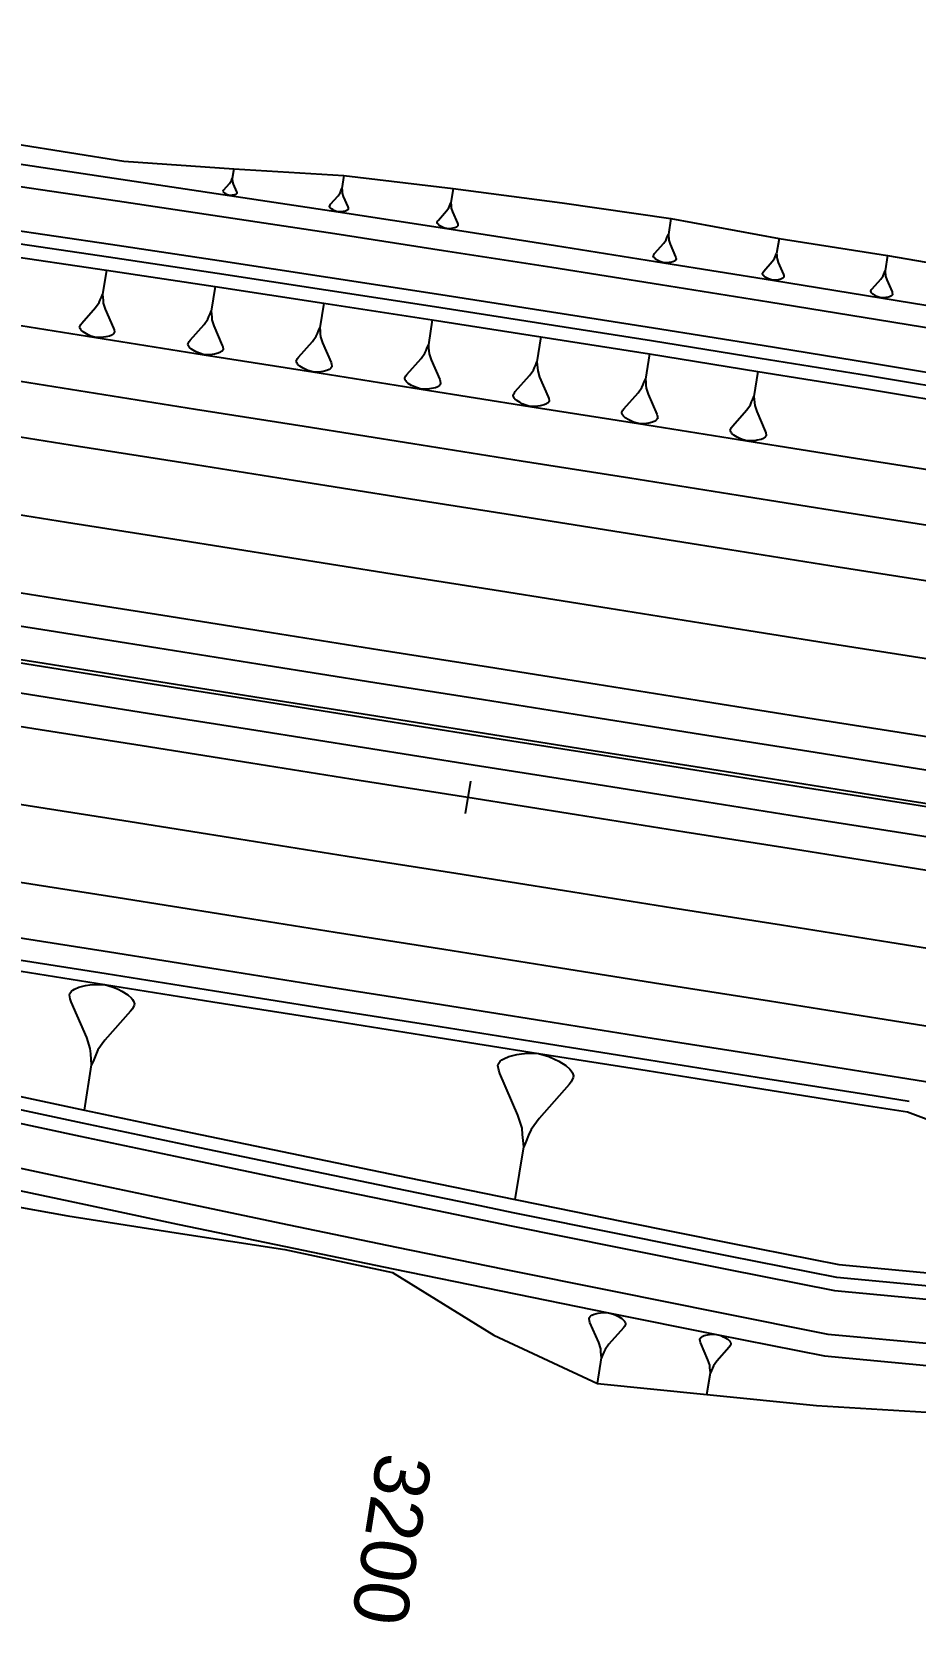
# Model space of a CAD drawing. Extents: x 384551 to 386632, y 802806 to 803252.
# Drawn here: x 384635.3 to 384675.5, y 802881 to 802953.3 of the extents above; entities that cross this region are included whole.
import ezdxf
from ezdxf.enums import TextEntityAlignment as Align

# ---------------------------------------------------------------- set-up
doc = ezdxf.new("R2010")
doc.units = 0
doc.layers.get('0').update_dxf_attribs({"linetype": 'CONTINUOUS'})
doc.styles.add('ARIAL', font='ARIAL.FON')

msp = doc.modelspace()

# ---------------------------------------------------------------- linework, layer by layer
at = {"color": 7}
for p, q in [((384644.5247, 802947.1078), (384644.4555, 802946.6716)), ((384644.0799, 802946.1563), (384644.3287, 802946.4362)), ((384644.3287, 802946.4362), (384644.3944, 802946.528)), ((384644.3944, 802946.528), (384644.4148, 802946.5759)), ((384644.4148, 802946.5759), (384644.4352, 802946.6237)), ((384644.4352, 802946.6237), (384644.4555, 802946.6716)), ((384644.4555, 802946.6716), (384644.4601, 802946.6198)), ((384644.4601, 802946.6198), (384644.4646, 802946.5679)), ((384644.4646, 802946.5679), (384644.4692, 802946.5161)), ((384644.4692, 802946.5161), (384644.5032, 802946.4085)), ((384644.5032, 802946.4085), (384644.6532, 802946.0653)), ((384649.5393, 802946.8051), (384649.4443, 802946.2069)), ((384644.0431, 802946.0854), (384644.0451, 802946.0979)), ((384644.0516, 802946.0585), (384644.0431, 802946.0854)), ((384644.0451, 802946.0979), (384644.0635, 802946.1333)), ((384644.0621, 802946.0441), (384644.0516, 802946.0585)), ((384644.0726, 802946.0297), (384644.0621, 802946.0441)), ((384644.0635, 802946.1333), (384644.0799, 802946.1563)), ((384644.106, 802945.9988), (384644.0726, 802946.0297)), ((384644.1644, 802945.964), (384644.106, 802945.9988)), ((384644.1998, 802945.9456), (384644.1644, 802945.964)), ((384644.2477, 802945.9252), (384644.1998, 802945.9456)), ((384644.3329, 802945.8989), (384644.2477, 802945.9252)), ((384644.4221, 802945.8975), (384644.3329, 802945.8989)), ((384644.474, 802945.9021), (384644.4221, 802945.8975)), ((384644.5133, 802945.9086), (384644.474, 802945.9021)), ((384644.5796, 802945.9237), (384644.5133, 802945.9086)), ((384644.6209, 802945.9426), (384644.5796, 802945.9237)), ((384644.6354, 802945.9531), (384644.6209, 802945.9426)), ((384644.6498, 802945.9636), (384644.6354, 802945.9531)), ((384644.6662, 802945.9866), (384644.6498, 802945.9636)), ((384644.6532, 802946.0653), (384644.6617, 802946.0384)), ((384644.6617, 802946.0384), (384644.6682, 802945.999)), ((384644.6682, 802945.999), (384644.6662, 802945.9866)), ((384648.9292, 802945.5001), (384649.2705, 802945.884)), ((384649.2705, 802945.884), (384649.3605, 802946.0099)), ((384649.3605, 802946.0099), (384649.3885, 802946.0756)), ((384649.3885, 802946.0756), (384649.4164, 802946.1412)), ((384649.4164, 802946.1412), (384649.4443, 802946.2069)), ((384649.4443, 802946.2069), (384649.4506, 802946.1358)), ((384649.4506, 802946.1358), (384649.4568, 802946.0647)), ((384649.4568, 802946.0647), (384649.4631, 802945.9936)), ((384649.4631, 802945.9936), (384649.5097, 802945.8461)), ((384649.5097, 802945.8461), (384649.7154, 802945.3754)), ((384654.5076, 802946.2114), (384654.4031, 802945.5527)), ((384648.8787, 802945.403), (384648.8815, 802945.4201)), ((384648.8904, 802945.3661), (384648.8787, 802945.403)), ((384648.8815, 802945.4201), (384648.9067, 802945.4687)), ((384648.9048, 802945.3463), (384648.8904, 802945.3661)), ((384648.9192, 802945.3265), (384648.9048, 802945.3463)), ((384648.9067, 802945.4687), (384648.9292, 802945.5001)), ((384648.965, 802945.2842), (384648.9192, 802945.3265)), ((384649.0451, 802945.2364), (384648.965, 802945.2842)), ((384649.0936, 802945.2112), (384649.0451, 802945.2364)), ((384649.1593, 802945.1833), (384649.0936, 802945.2112)), ((384649.2762, 802945.1472), (384649.1593, 802945.1833)), ((384649.3985, 802945.1453), (384649.2762, 802945.1472)), ((384649.4696, 802945.1516), (384649.3985, 802945.1453)), ((384649.5236, 802945.1605), (384649.4696, 802945.1516)), ((384649.6145, 802945.1811), (384649.5236, 802945.1605)), ((384649.6712, 802945.2072), (384649.6145, 802945.1811)), ((384649.691, 802945.2216), (384649.6712, 802945.2072)), ((384649.7108, 802945.2359), (384649.691, 802945.2216)), ((384649.7333, 802945.2674), (384649.7108, 802945.2359)), ((384649.7154, 802945.3754), (384649.7271, 802945.3385)), ((384649.7271, 802945.3385), (384649.736, 802945.2845)), ((384649.736, 802945.2845), (384649.7333, 802945.2674)), ((384653.8358, 802944.7745), (384654.2116, 802945.1972)), ((384654.2116, 802945.1972), (384654.3108, 802945.3358)), ((384654.3108, 802945.3358), (384654.3416, 802945.4081)), ((384654.3416, 802945.4081), (384654.3723, 802945.4804)), ((384654.3723, 802945.4804), (384654.4031, 802945.5527)), ((384654.4031, 802945.5527), (384654.41, 802945.4744)), ((384654.41, 802945.4744), (384654.4168, 802945.3961)), ((384654.4168, 802945.3961), (384654.4237, 802945.3179)), ((384654.4237, 802945.3179), (384654.4751, 802945.1554)), ((384654.4751, 802945.1554), (384654.7016, 802944.6371)), ((384664.4165, 802944.8486), (384664.3011, 802944.1217)), ((384653.7803, 802944.6675), (384653.7833, 802944.6863)), ((384653.7931, 802944.6269), (384653.7803, 802944.6675)), ((384653.7833, 802944.6863), (384653.811, 802944.7398)), ((384653.809, 802944.6051), (384653.7931, 802944.6269)), ((384653.8248, 802944.5833), (384653.809, 802944.6051)), ((384653.811, 802944.7398), (384653.8358, 802944.7745)), ((384653.8753, 802944.5367), (384653.8248, 802944.5833)), ((384653.9634, 802944.4841), (384653.8753, 802944.5367)), ((384654.0169, 802944.4563), (384653.9634, 802944.4841)), ((384654.0892, 802944.4255), (384654.0169, 802944.4563)), ((384654.2179, 802944.3858), (384654.0892, 802944.4255)), ((384654.3527, 802944.3837), (384654.2179, 802944.3858)), ((384654.4309, 802944.3906), (384654.3527, 802944.3837)), ((384654.4904, 802944.4005), (384654.4309, 802944.3906)), ((384654.5905, 802944.4232), (384654.4904, 802944.4005)), ((384654.6529, 802944.4519), (384654.5905, 802944.4232)), ((384654.6747, 802944.4677), (384654.6529, 802944.4519)), ((384654.6965, 802944.4835), (384654.6747, 802944.4677)), ((384654.7213, 802944.5182), (384654.6965, 802944.4835)), ((384654.7016, 802944.6371), (384654.7144, 802944.5965)), ((384654.7144, 802944.5965), (384654.7243, 802944.537)), ((384654.7243, 802944.537), (384654.7213, 802944.5182)), ((384664.2672, 802944.0419), (384664.3011, 802944.1217)), ((384664.3011, 802944.1217), (384664.3087, 802944.0353)), ((384663.6751, 802943.2629), (384664.0898, 802943.7294)), ((384664.0898, 802943.7294), (384664.1993, 802943.8823)), ((384664.1993, 802943.8823), (384664.2332, 802943.9621)), ((384664.2332, 802943.9621), (384664.2672, 802944.0419)), ((384664.3087, 802944.0353), (384664.3163, 802943.9489)), ((384664.3163, 802943.9489), (384664.3239, 802943.8625)), ((384664.3239, 802943.8625), (384664.3806, 802943.6832)), ((384664.3806, 802943.6832), (384664.6305, 802943.1113)), ((384669.3345, 802943.9376), (384669.226, 802943.2542)), ((384663.6138, 802943.1448), (384663.6171, 802943.1656)), ((384663.628, 802943.1), (384663.6138, 802943.1448)), ((384663.6171, 802943.1656), (384663.6478, 802943.2246)), ((384663.6455, 802943.0759), (384663.628, 802943.1)), ((384663.663, 802943.0519), (384663.6455, 802943.0759)), ((384663.6478, 802943.2246), (384663.6751, 802943.2629)), ((384663.7187, 802943.0005), (384663.663, 802943.0519)), ((384663.8159, 802942.9424), (384663.7187, 802943.0005)), ((384663.8749, 802942.9118), (384663.8159, 802942.9424)), ((384663.9547, 802942.8778), (384663.8749, 802942.9118)), ((384664.0968, 802942.834), (384663.9547, 802942.8778)), ((384664.2455, 802942.8317), (384664.0968, 802942.834)), ((384664.3319, 802942.8393), (384664.2455, 802942.8317)), ((384664.3975, 802942.8502), (384664.3319, 802942.8393)), ((384664.5079, 802942.8752), (384664.3975, 802942.8502)), ((384664.5768, 802942.9069), (384664.5079, 802942.8752)), ((384664.6009, 802942.9243), (384664.5768, 802942.9069)), ((384664.6249, 802942.9418), (384664.6009, 802942.9243)), ((384664.6523, 802942.9801), (384664.6249, 802942.9418)), ((384664.6305, 802943.1113), (384664.6447, 802943.0664)), ((384664.6447, 802943.0664), (384664.6556, 802943.0008)), ((384664.6556, 802943.0008), (384664.6523, 802942.9801)), ((384668.6375, 802942.4468), (384669.0274, 802942.8854)), ((384669.0274, 802942.8854), (384669.1303, 802943.0292)), ((384669.1303, 802943.0292), (384669.1622, 802943.1042)), ((384669.1622, 802943.1042), (384669.1941, 802943.1792)), ((384669.1941, 802943.1792), (384669.226, 802943.2542)), ((384669.226, 802943.2542), (384669.2332, 802943.173)), ((384669.2332, 802943.173), (384669.2403, 802943.0918)), ((384669.2403, 802943.0918), (384669.2474, 802943.0106)), ((384669.2474, 802943.0106), (384669.3008, 802942.842)), ((384669.3008, 802942.842), (384669.5357, 802942.3042)), ((384674.2736, 802943.1595), (384674.1639, 802942.4681)), ((384638.7299, 802942.4928), (384638.5549, 802941.3899)), ((384668.5799, 802942.3358), (384668.583, 802942.3553)), ((384668.5932, 802942.2937), (384668.5799, 802942.3358)), ((384668.583, 802942.3553), (384668.6118, 802942.4108)), ((384668.6096, 802942.271), (384668.5932, 802942.2937)), ((384668.626, 802942.2484), (384668.6096, 802942.271)), ((384668.6118, 802942.4108), (384668.6375, 802942.4468)), ((384668.6784, 802942.2001), (384668.626, 802942.2484)), ((384668.7699, 802942.1455), (384668.6784, 802942.2001)), ((384668.8253, 802942.1167), (384668.7699, 802942.1455)), ((384668.9004, 802942.0848), (384668.8253, 802942.1167)), ((384669.0339, 802942.0436), (384668.9004, 802942.0848)), ((384669.1737, 802942.0414), (384669.0339, 802942.0436)), ((384669.2549, 802942.0485), (384669.1737, 802942.0414)), ((384669.3166, 802942.0588), (384669.2549, 802942.0485)), ((384669.4204, 802942.0823), (384669.3166, 802942.0588)), ((384669.4852, 802942.1121), (384669.4204, 802942.0823)), ((384669.5078, 802942.1285), (384669.4852, 802942.1121)), ((384669.5305, 802942.1449), (384669.5078, 802942.1285)), ((384669.5562, 802942.1809), (384669.5305, 802942.1449)), ((384669.5357, 802942.3042), (384669.549, 802942.2621)), ((384669.549, 802942.2621), (384669.5593, 802942.2004)), ((384669.5593, 802942.2004), (384669.5562, 802942.1809)), ((384673.5685, 802941.6513), (384673.9629, 802942.095)), ((384673.9629, 802942.095), (384674.067, 802942.2405)), ((384674.067, 802942.2405), (384674.0993, 802942.3164)), ((384674.0993, 802942.3164), (384674.1316, 802942.3922)), ((384674.1316, 802942.3922), (384674.1639, 802942.4681)), ((384674.1639, 802942.4681), (384674.1711, 802942.386)), ((384674.1711, 802942.386), (384674.1783, 802942.3038)), ((384674.1783, 802942.3038), (384674.1855, 802942.2217)), ((384674.1855, 802942.2217), (384674.2394, 802942.0511)), ((384674.2394, 802942.0511), (384674.4771, 802941.5072)), ((384638.4519, 802941.1478), (384638.5034, 802941.2688)), ((384638.5034, 802941.2688), (384638.5549, 802941.3899)), ((384638.5549, 802941.3899), (384638.5664, 802941.2588)), ((384638.5664, 802941.2588), (384638.5779, 802941.1278)), ((384643.6747, 802941.7508), (384643.4973, 802940.6329)), ((384673.5102, 802941.5391), (384673.5133, 802941.5588)), ((384673.5237, 802941.4964), (384673.5102, 802941.5391)), ((384673.5133, 802941.5588), (384673.5425, 802941.615)), ((384673.5403, 802941.4736), (384673.5237, 802941.4964)), ((384673.5569, 802941.4507), (384673.5403, 802941.4736)), ((384673.5425, 802941.615), (384673.5685, 802941.6513)), ((384673.6099, 802941.4018), (384673.5569, 802941.4507)), ((384673.7024, 802941.3466), (384673.6099, 802941.4018)), ((384673.7585, 802941.3174), (384673.7024, 802941.3466)), ((384673.8344, 802941.2851), (384673.7585, 802941.3174)), ((384673.9695, 802941.2434), (384673.8344, 802941.2851)), ((384674.1109, 802941.2413), (384673.9695, 802941.2434)), ((384674.1931, 802941.2485), (384674.1109, 802941.2413)), ((384674.2555, 802941.2588), (384674.1931, 802941.2485)), ((384674.3605, 802941.2827), (384674.2555, 802941.2588)), ((384674.426, 802941.3128), (384674.3605, 802941.2827)), ((384674.4489, 802941.3294), (384674.426, 802941.3128)), ((384674.4718, 802941.346), (384674.4489, 802941.3294)), ((384674.4978, 802941.3824), (384674.4718, 802941.346)), ((384674.4771, 802941.5072), (384674.4906, 802941.4645)), ((384674.4906, 802941.4645), (384674.501, 802941.4021)), ((384674.501, 802941.4021), (384674.4978, 802941.3824)), ((384637.6051, 802940.0868), (384638.2343, 802940.7946)), ((384638.2343, 802940.7946), (384638.4003, 802941.0267)), ((384638.4003, 802941.0267), (384638.4519, 802941.1478)), ((384638.5779, 802941.1278), (384638.5894, 802940.9967)), ((384638.5894, 802940.9967), (384638.6755, 802940.7246)), ((384638.6755, 802940.7246), (384639.0547, 802939.8568)), ((384643.3929, 802940.3875), (384643.4451, 802940.5102)), ((384643.4451, 802940.5102), (384643.4973, 802940.6329)), ((384643.4973, 802940.6329), (384643.509, 802940.5)), ((384648.618, 802940.9991), (384648.4388, 802939.8697)), ((384637.5121, 802939.9078), (384637.5171, 802939.9393)), ((384637.5336, 802939.8397), (384637.5121, 802939.9078)), ((384637.5171, 802939.9393), (384637.5636, 802940.0288)), ((384637.5601, 802939.8032), (384637.5336, 802939.8397)), ((384637.5866, 802939.7667), (384637.5601, 802939.8032)), ((384637.5636, 802940.0288), (384637.6051, 802940.0868)), ((384639.0547, 802939.8568), (384639.0762, 802939.7888)), ((384639.0762, 802939.7888), (384639.0927, 802939.6893)), ((384642.5346, 802939.3121), (384643.1724, 802940.0295)), ((384643.1724, 802940.0295), (384643.3407, 802940.2648)), ((384643.3407, 802940.2648), (384643.3929, 802940.3875)), ((384643.509, 802940.5), (384643.5207, 802940.3672)), ((384643.5207, 802940.3672), (384643.5323, 802940.2344)), ((384643.5323, 802940.2344), (384643.6195, 802939.9586)), ((384643.6195, 802939.9586), (384644.0039, 802939.079)), ((384648.386, 802939.7457), (384648.4388, 802939.8697)), ((384648.4388, 802939.8697), (384648.4506, 802939.7355)), ((384653.5597, 802940.2377), (384653.3792, 802939.1003)), ((384637.6711, 802939.6887), (384637.5866, 802939.7667)), ((384637.8187, 802939.6007), (384637.6711, 802939.6887)), ((384637.9082, 802939.5541), (384637.8187, 802939.6007)), ((384638.0293, 802939.5026), (384637.9082, 802939.5541)), ((384638.2449, 802939.4361), (384638.0293, 802939.5026)), ((384638.4705, 802939.4326), (384638.2449, 802939.4361)), ((384638.6015, 802939.4441), (384638.4705, 802939.4326)), ((384638.701, 802939.4606), (384638.6015, 802939.4441)), ((384638.8686, 802939.4987), (384638.701, 802939.4606)), ((384638.9731, 802939.5467), (384638.8686, 802939.4987)), ((384639.0097, 802939.5732), (384638.9731, 802939.5467)), ((384639.0462, 802939.5997), (384639.0097, 802939.5732)), ((384639.0877, 802939.6577), (384639.0462, 802939.5997)), ((384639.0927, 802939.6893), (384639.0877, 802939.6577)), ((384642.4403, 802939.1306), (384642.4454, 802939.1625)), ((384642.4621, 802939.0616), (384642.4403, 802939.1306)), ((384642.4454, 802939.1625), (384642.4925, 802939.2533)), ((384642.489, 802939.0246), (384642.4621, 802939.0616)), ((384642.4925, 802939.2533), (384642.5346, 802939.3121)), ((384644.0039, 802939.079), (384644.0257, 802939.01)), ((384647.4662, 802938.5353), (384648.1105, 802939.2601)), ((384648.1105, 802939.2601), (384648.2805, 802939.4978)), ((384648.2805, 802939.4978), (384648.3333, 802939.6218)), ((384648.3333, 802939.6218), (384648.386, 802939.7457)), ((384648.4506, 802939.7355), (384648.4623, 802939.6013)), ((384648.4623, 802939.6013), (384648.4741, 802939.4671)), ((384648.4741, 802939.4671), (384648.5623, 802939.1884)), ((384648.5623, 802939.1884), (384648.9506, 802938.2998)), ((384653.3261, 802938.9754), (384653.3792, 802939.1003)), ((384653.3792, 802939.1003), (384653.3911, 802938.9651)), ((384658.4999, 802939.4666), (384658.3187, 802938.3247)), ((384642.5159, 802938.9876), (384642.489, 802939.0246)), ((384642.6015, 802938.9085), (384642.5159, 802938.9876)), ((384642.7511, 802938.8193), (384642.6015, 802938.9085)), ((384642.8419, 802938.7722), (384642.7511, 802938.8193)), ((384642.9646, 802938.72), (384642.8419, 802938.7722)), ((384643.1831, 802938.6525), (384642.9646, 802938.72)), ((384643.4117, 802938.649), (384643.1831, 802938.6525)), ((384643.5446, 802938.6607), (384643.4117, 802938.649)), ((384643.6455, 802938.6774), (384643.5446, 802938.6607)), ((384643.8153, 802938.7159), (384643.6455, 802938.6774)), ((384643.9213, 802938.7646), (384643.8153, 802938.7159)), ((384643.9583, 802938.7915), (384643.9213, 802938.7646)), ((384643.9953, 802938.8184), (384643.9583, 802938.7915)), ((384644.0374, 802938.8772), (384643.9953, 802938.8184)), ((384644.0257, 802939.01), (384644.0424, 802938.9091)), ((384644.0424, 802938.9091), (384644.0374, 802938.8772)), ((384647.3709, 802938.3519), (384647.376, 802938.3842)), ((384647.3929, 802938.2823), (384647.3709, 802938.3519)), ((384647.376, 802938.3842), (384647.4236, 802938.4759)), ((384647.4236, 802938.4759), (384647.4662, 802938.5353)), ((384652.3997, 802937.7564), (384653.0486, 802938.4864)), ((384653.0486, 802938.4864), (384653.2199, 802938.7258)), ((384653.2199, 802938.7258), (384653.273, 802938.8506)), ((384653.273, 802938.8506), (384653.3261, 802938.9754)), ((384653.3911, 802938.9651), (384653.403, 802938.83)), ((384653.403, 802938.83), (384653.4149, 802938.6948)), ((384653.4149, 802938.6948), (384653.5036, 802938.4142)), ((384653.5036, 802938.4142), (384653.8947, 802937.5192)), ((384663.4386, 802938.6859), (384663.2572, 802937.5429)), ((384647.4201, 802938.2449), (384647.3929, 802938.2823)), ((384647.4472, 802938.2075), (384647.4201, 802938.2449)), ((384647.5338, 802938.1276), (384647.4472, 802938.2075)), ((384647.6849, 802938.0374), (384647.5338, 802938.1276)), ((384647.7766, 802937.9898), (384647.6849, 802938.0374)), ((384647.9005, 802937.9371), (384647.7766, 802937.9898)), ((384648.1213, 802937.869), (384647.9005, 802937.9371)), ((384648.3523, 802937.8654), (384648.1213, 802937.869)), ((384648.4865, 802937.8772), (384648.3523, 802937.8654)), ((384648.5884, 802937.8941), (384648.4865, 802937.8772)), ((384648.76, 802937.933), (384648.5884, 802937.8941)), ((384648.8671, 802937.9822), (384648.76, 802937.933)), ((384648.9045, 802938.0093), (384648.8671, 802937.9822)), ((384648.9419, 802938.0365), (384648.9045, 802938.0093)), ((384648.9844, 802938.0959), (384648.9419, 802938.0365)), ((384648.9506, 802938.2998), (384648.9726, 802938.2301)), ((384648.9726, 802938.2301), (384648.9895, 802938.1282)), ((384648.9895, 802938.1282), (384648.9844, 802938.0959)), ((384652.3089, 802937.6043), (384652.3569, 802937.6966)), ((384652.3569, 802937.6966), (384652.3997, 802937.7564)), ((384657.3353, 802936.9755), (384657.9868, 802937.7084)), ((384657.9868, 802937.7084), (384658.1587, 802937.9487)), ((384658.1587, 802937.9487), (384658.2121, 802938.074)), ((384658.2121, 802938.074), (384658.2654, 802938.1994)), ((384658.2654, 802938.1994), (384658.3187, 802938.3247)), ((384658.3187, 802938.3247), (384658.3306, 802938.189)), ((384658.3306, 802938.189), (384658.3426, 802938.0533)), ((384658.3426, 802938.0533), (384658.3545, 802937.9176)), ((384658.3545, 802937.9176), (384658.4436, 802937.6359)), ((384658.4436, 802937.6359), (384658.8362, 802936.7374)), ((384668.3757, 802937.8955), (384668.1948, 802936.755)), ((384652.3038, 802937.5718), (384652.3089, 802937.6043)), ((384652.326, 802937.5016), (384652.3038, 802937.5718)), ((384652.3533, 802937.464), (384652.326, 802937.5016)), ((384652.3807, 802937.4263), (384652.3533, 802937.464)), ((384652.4678, 802937.3458), (384652.3807, 802937.4263)), ((384652.62, 802937.2551), (384652.4678, 802937.3458)), ((384652.7124, 802937.2071), (384652.62, 802937.2551)), ((384652.8372, 802937.154), (384652.7124, 802937.2071)), ((384653.0595, 802937.0854), (384652.8372, 802937.154)), ((384653.2922, 802937.0818), (384653.0595, 802937.0854)), ((384653.4273, 802937.0936), (384653.2922, 802937.0818)), ((384653.53, 802937.1107), (384653.4273, 802937.0936)), ((384653.7028, 802937.1499), (384653.53, 802937.1107)), ((384653.8106, 802937.1994), (384653.7028, 802937.1499)), ((384653.8482, 802937.2268), (384653.8106, 802937.1994)), ((384653.8859, 802937.2541), (384653.8482, 802937.2268)), ((384653.9287, 802937.3139), (384653.8859, 802937.2541)), ((384653.8947, 802937.5192), (384653.9168, 802937.4491)), ((384653.9168, 802937.4491), (384653.9339, 802937.3464)), ((384653.9339, 802937.3464), (384653.9287, 802937.3139)), ((384657.2442, 802936.8227), (384657.2923, 802936.9155)), ((384657.2923, 802936.9155), (384657.3353, 802936.9755)), ((384662.2729, 802936.1925), (384662.925, 802936.9261)), ((384662.925, 802936.9261), (384663.0971, 802937.1666)), ((384663.0971, 802937.1666), (384663.1505, 802937.292)), ((384663.1505, 802937.292), (384663.2038, 802937.4175)), ((384663.2038, 802937.4175), (384663.2572, 802937.5429)), ((384663.2572, 802937.5429), (384663.2692, 802937.4071)), ((384663.2692, 802937.4071), (384663.2811, 802937.2713)), ((384663.2811, 802937.2713), (384663.293, 802937.1355)), ((384663.293, 802937.1355), (384663.3822, 802936.8535)), ((384657.239, 802936.7901), (384657.2442, 802936.8227)), ((384657.2613, 802936.7197), (384657.239, 802936.7901)), ((384657.2887, 802936.6819), (384657.2613, 802936.7197)), ((384657.3162, 802936.6441), (384657.2887, 802936.6819)), ((384657.4037, 802936.5633), (384657.3162, 802936.6441)), ((384657.5565, 802936.4722), (384657.4037, 802936.5633)), ((384657.6492, 802936.424), (384657.5565, 802936.4722)), ((384657.7745, 802936.3707), (384657.6492, 802936.424)), ((384657.9977, 802936.3018), (384657.7745, 802936.3707)), ((384658.2313, 802936.2982), (384657.9977, 802936.3018)), ((384658.367, 802936.3101), (384658.2313, 802936.2982)), ((384658.4701, 802936.3272), (384658.367, 802936.3101)), ((384658.6435, 802936.3666), (384658.4701, 802936.3272)), ((384658.7518, 802936.4163), (384658.6435, 802936.3666)), ((384658.7896, 802936.4437), (384658.7518, 802936.4163)), ((384658.8274, 802936.4712), (384658.7896, 802936.4437)), ((384658.8704, 802936.5313), (384658.8274, 802936.4712)), ((384658.8362, 802936.7374), (384658.8585, 802936.6669)), ((384658.8585, 802936.6669), (384658.8756, 802936.5639)), ((384658.8756, 802936.5639), (384658.8704, 802936.5313)), ((384662.2299, 802936.1324), (384662.2729, 802936.1925)), ((384663.3822, 802936.8535), (384663.7752, 802935.9542)), ((384667.8632, 802936.1394), (384668.035, 802936.3794)), ((384668.035, 802936.3794), (384668.0882, 802936.5046)), ((384668.0882, 802936.5046), (384668.1415, 802936.6298)), ((384668.1415, 802936.6298), (384668.1948, 802936.755)), ((384668.1948, 802936.755), (384668.2067, 802936.6194)), ((384668.2067, 802936.6194), (384668.2186, 802936.4839)), ((384668.2186, 802936.4839), (384668.2305, 802936.3484)), ((384668.2305, 802936.3484), (384668.3194, 802936.067)), ((384662.1765, 802936.007), (384662.1817, 802936.0396)), ((384662.1988, 802935.9365), (384662.1765, 802936.007)), ((384662.1817, 802936.0396), (384662.2299, 802936.1324)), ((384662.2263, 802935.8986), (384662.1988, 802935.9365)), ((384662.2538, 802935.8608), (384662.2263, 802935.8986)), ((384662.3414, 802935.7799), (384662.2538, 802935.8608)), ((384662.4943, 802935.6887), (384662.3414, 802935.7799)), ((384662.5871, 802935.6405), (384662.4943, 802935.6887)), ((384662.7125, 802935.5871), (384662.5871, 802935.6405)), ((384662.936, 802935.5182), (384662.7125, 802935.5871)), ((384663.1697, 802935.5146), (384662.936, 802935.5182)), ((384663.3055, 802935.5265), (384663.1697, 802935.5146)), ((384663.4087, 802935.5436), (384663.3055, 802935.5265)), ((384663.5823, 802935.583), (384663.4087, 802935.5436)), ((384663.6907, 802935.6328), (384663.5823, 802935.583)), ((384663.7285, 802935.6603), (384663.6907, 802935.6328)), ((384663.7664, 802935.6878), (384663.7285, 802935.6603)), ((384663.8094, 802935.7479), (384663.7664, 802935.6878)), ((384663.7752, 802935.9542), (384663.7974, 802935.8837)), ((384663.7974, 802935.8837), (384663.8146, 802935.7805)), ((384663.8146, 802935.7805), (384663.8094, 802935.7479)), ((384667.2126, 802935.4075), (384667.8632, 802936.1394)), ((384668.3194, 802936.067), (384668.7116, 802935.1697)), ((384667.1164, 802935.2223), (384667.1216, 802935.2549)), ((384667.1387, 802935.152), (384667.1164, 802935.2223)), ((384667.1216, 802935.2549), (384667.1697, 802935.3475)), ((384667.1661, 802935.1142), (384667.1387, 802935.152)), ((384667.1935, 802935.0765), (384667.1661, 802935.1142)), ((384667.1697, 802935.3475), (384667.2126, 802935.4075)), ((384667.2809, 802934.9958), (384667.1935, 802935.0765)), ((384667.4335, 802934.9048), (384667.2809, 802934.9958)), ((384667.5261, 802934.8567), (384667.4335, 802934.9048)), ((384667.6512, 802934.8034), (384667.5261, 802934.8567)), ((384667.8742, 802934.7346), (384667.6512, 802934.8034)), ((384668.1074, 802934.731), (384667.8742, 802934.7346)), ((384668.243, 802934.7429), (384668.1074, 802934.731)), ((384668.3459, 802934.76), (384668.243, 802934.7429)), ((384668.5192, 802934.7993), (384668.3459, 802934.76)), ((384668.6273, 802934.849), (384668.5192, 802934.7993)), ((384668.665, 802934.8764), (384668.6273, 802934.849)), ((384668.7028, 802934.9038), (384668.665, 802934.8764)), ((384668.7457, 802934.9638), (384668.7028, 802934.9038)), ((384668.7116, 802935.1697), (384668.7338, 802935.0993)), ((384668.7338, 802935.0993), (384668.7509, 802934.9964)), ((384668.7509, 802934.9964), (384668.7457, 802934.9638)), ((384637.0539, 802909.5378), (384637.0632, 802909.5967)), ((384637.0847, 802909.3518), (384637.0539, 802909.5378)), ((384637.0632, 802909.5967), (384637.1408, 802909.7051)), ((384637.1408, 802909.7051), (384637.209, 802909.7547)), ((384637.209, 802909.7547), (384637.2773, 802909.8042)), ((384637.2773, 802909.8042), (384637.4726, 802909.894)), ((384637.4726, 802909.894), (384637.7858, 802909.965)), ((384637.7858, 802909.965), (384637.9718, 802909.9959)), ((384637.9718, 802909.9959), (384638.2167, 802910.0174)), ((384638.2167, 802910.0174), (384638.6383, 802910.0109)), ((384638.6383, 802910.0109), (384639.0412, 802909.8866)), ((384639.0412, 802909.8866), (384639.2674, 802909.7903)), ((384639.2674, 802909.7903), (384639.4348, 802909.7034)), ((384639.4348, 802909.7034), (384639.7105, 802909.5389)), ((384639.7105, 802909.5389), (384639.8685, 802909.393)), ((384639.8685, 802909.393), (384639.9181, 802909.3248)), ((384637.1249, 802909.2246), (384637.0847, 802909.3518)), ((384637.8336, 802907.6028), (384637.1249, 802909.2246)), ((384639.834, 802908.7948), (384638.6581, 802907.472)), ((384639.9116, 802908.9032), (384639.834, 802908.7948)), ((384639.9985, 802909.0705), (384639.9116, 802908.9032)), ((384639.9181, 802909.3248), (384639.9676, 802909.2566)), ((384639.9676, 802909.2566), (384640.0078, 802909.1294)), ((384640.0078, 802909.1294), (384639.9985, 802909.0705)), ((384637.9944, 802907.0943), (384637.8336, 802907.6028)), ((384638.6581, 802907.472), (384638.3477, 802907.0382)), ((384638.0159, 802906.8494), (384637.9944, 802907.0943)), ((384638.0374, 802906.6044), (384638.0159, 802906.8494)), ((384638.0589, 802906.3595), (384638.0374, 802906.6044)), ((384638.1552, 802906.5858), (384638.0589, 802906.3595)), ((384638.2515, 802906.812), (384638.1552, 802906.5858)), ((384638.3477, 802907.0382), (384638.2515, 802906.812)), ((384656.5573, 802906.3943), (384656.6476, 802906.5206)), ((384656.6476, 802906.5206), (384656.7271, 802906.5782)), ((384656.7271, 802906.5782), (384656.8065, 802906.6359)), ((384656.8065, 802906.6359), (384657.034, 802906.7404)), ((384657.034, 802906.7404), (384657.3986, 802906.8232)), ((384657.3986, 802906.8232), (384657.6152, 802906.8591)), ((384657.6152, 802906.8591), (384657.9003, 802906.8841)), ((384657.9003, 802906.8841), (384658.3912, 802906.8765)), ((384658.3912, 802906.8765), (384658.8603, 802906.7318)), ((384658.8603, 802906.7318), (384659.1237, 802906.6197)), ((384659.1237, 802906.6197), (384659.3185, 802906.5185)), ((384659.3185, 802906.5185), (384659.6396, 802906.327)), ((384637.7319, 802904.2983), (384638.0589, 802906.3595)), ((384656.5464, 802906.3257), (384656.5573, 802906.3943)), ((384656.5823, 802906.1091), (384656.5464, 802906.3257)), ((384656.6292, 802905.9611), (384656.5823, 802906.1091)), ((384657.4542, 802904.0728), (384656.6292, 802905.9611)), ((384659.6396, 802906.327), (384659.8235, 802906.1572)), ((384659.8235, 802906.1572), (384659.8812, 802906.0778)), ((384659.9748, 802905.7817), (384659.8736, 802905.5869)), ((384659.8812, 802906.0778), (384659.9389, 802905.9983)), ((384659.9389, 802905.9983), (384659.9857, 802905.8503)), ((384659.9857, 802905.8503), (384659.9748, 802905.7817)), ((384659.7833, 802905.4606), (384658.4142, 802903.9205)), ((384659.8736, 802905.5869), (384659.7833, 802905.4606)), ((384657.6415, 802903.4808), (384657.4542, 802904.0728)), ((384658.4142, 802903.9205), (384658.0529, 802903.4155)), ((384657.6665, 802903.1956), (384657.6415, 802903.4808)), ((384657.6916, 802902.9105), (384657.6665, 802903.1956)), ((384657.7166, 802902.6253), (384657.6916, 802902.9105)), ((384657.8287, 802902.8887), (384657.7166, 802902.6253)), ((384657.9408, 802903.1521), (384657.8287, 802902.8887)), ((384658.0529, 802903.4155), (384657.9408, 802903.1521)), ((384657.3358, 802900.2254), (384657.7166, 802902.6253)), ((384660.6952, 802894.85), (384660.7389, 802894.9111)), ((384660.7389, 802894.9111), (384660.7774, 802894.939)), ((384660.7774, 802894.939), (384660.8158, 802894.9669)), ((384660.8158, 802894.9669), (384660.9258, 802895.0175)), ((384660.9258, 802895.0175), (384661.1022, 802895.0575)), ((384661.1022, 802895.0575), (384661.207, 802895.0749)), ((384661.207, 802895.0749), (384661.345, 802895.087)), ((384661.345, 802895.087), (384661.5824, 802895.0833)), ((384661.5824, 802895.0833), (384661.8094, 802895.0133)), ((384661.8094, 802895.0133), (384661.9368, 802894.9591)), ((384661.9368, 802894.9591), (384662.031, 802894.9101)), ((384662.031, 802894.9101), (384662.1864, 802894.8175)), ((384660.69, 802894.8168), (384660.6952, 802894.85)), ((384660.7073, 802894.7121), (384660.69, 802894.8168)), ((384660.73, 802894.6405), (384660.7073, 802894.7121)), ((384661.1292, 802893.7269), (384660.73, 802894.6405)), ((384662.2559, 802894.3983), (384661.5936, 802893.6533)), ((384662.1864, 802894.8175), (384662.2754, 802894.7353)), ((384662.2996, 802894.4594), (384662.2559, 802894.3983)), ((384662.2754, 802894.7353), (384662.3033, 802894.6969)), ((384662.3486, 802894.5537), (384662.2996, 802894.4594)), ((384662.3033, 802894.6969), (384662.3312, 802894.6584)), ((384662.3312, 802894.6584), (384662.3538, 802894.5868)), ((384662.3538, 802894.5868), (384662.3486, 802894.5537)), ((384661.2197, 802893.4405), (384661.1292, 802893.7269)), ((384661.5936, 802893.6533), (384661.4188, 802893.4089)), ((384665.7293, 802893.8722), (384665.7338, 802893.9005)), ((384665.7441, 802893.7831), (384665.7293, 802893.8722)), ((384665.7338, 802893.9005), (384665.771, 802893.9524)), ((384665.7634, 802893.7221), (384665.7441, 802893.7831)), ((384666.1031, 802892.9448), (384665.7634, 802893.7221)), ((384665.771, 802893.9524), (384665.8037, 802893.9762)), ((384665.8037, 802893.9762), (384665.8364, 802893.9999)), ((384665.8364, 802893.9999), (384665.9301, 802894.043)), ((384665.9301, 802894.043), (384666.0802, 802894.077)), ((384666.0802, 802894.077), (384666.1693, 802894.0918)), ((384666.1693, 802894.0918), (384666.2867, 802894.1021)), ((384666.2867, 802894.1021), (384666.4888, 802894.099)), ((384666.4888, 802894.099), (384666.6819, 802894.0394)), ((384667.0619, 802893.5161), (384666.4983, 802892.8821)), ((384666.6819, 802894.0394), (384666.7903, 802893.9933)), ((384666.7903, 802893.9933), (384666.8705, 802893.9516)), ((384666.8705, 802893.9516), (384667.0027, 802893.8727)), ((384667.0027, 802893.8727), (384667.0785, 802893.8029)), ((384667.0991, 802893.5681), (384667.0619, 802893.5161)), ((384667.0785, 802893.8029), (384667.1022, 802893.7701)), ((384667.1407, 802893.6483), (384667.0991, 802893.5681)), ((384667.1022, 802893.7701), (384667.126, 802893.7374)), ((384667.126, 802893.7374), (384667.1452, 802893.6765)), ((384667.1452, 802893.6765), (384667.1407, 802893.6483)), ((384661.0719, 802891.8656), (384661.2561, 802893.0267)), ((384661.2318, 802893.3026), (384661.2197, 802893.4405)), ((384661.244, 802893.1646), (384661.2318, 802893.3026)), ((384661.2561, 802893.0267), (384661.244, 802893.1646)), ((384661.3103, 802893.1541), (384661.2561, 802893.0267)), ((384661.3645, 802893.2815), (384661.3103, 802893.1541)), ((384661.4188, 802893.4089), (384661.3645, 802893.2815)), ((384666.1801, 802892.701), (384666.1031, 802892.9448)), ((384666.4983, 802892.8821), (384666.3495, 802892.6741)), ((384666.0543, 802891.3609), (384666.2111, 802892.3488)), ((384666.1905, 802892.5836), (384666.1801, 802892.701)), ((384666.2008, 802892.4662), (384666.1905, 802892.5836)), ((384666.2111, 802892.3488), (384666.2008, 802892.4662)), ((384666.2572, 802892.4573), (384666.2111, 802892.3488)), ((384666.3034, 802892.5657), (384666.2572, 802892.4573)), ((384666.3495, 802892.6741), (384666.3034, 802892.5657))]:
    msp.add_line(p, q, dxfattribs=at)
at = {"color": 3}
msp.add_line((384655.2944, 802919.2649), (384655.0593, 802917.7835), dxfattribs=at)
at = {"color": 7, "linetype": 'CONTINUOUS'}
for points in [[(384600, 802953.3375), (384604.8406, 802952.2524), (384609.8465, 802951.8952), (384611.5338, 802950.6348), (384614.9094, 802951.8974), (384619.7827, 802950.7048), (384622.4369, 802949.1083), (384624.6847, 802949.6929), (384629.634, 802948.9792), (384634.5805, 802948.2475), (384639.5161, 802947.4476), (384644.5247, 802947.1078), (384649.5393, 802946.8051), (384654.5076, 802946.2114), (384659.4658, 802945.5535), (384664.4165, 802944.8486), (384669.3345, 802943.9376), (384674.2736, 802943.1595), (384679.2015, 802942.3113), (384683.9426, 802940.2852), (384689.5011, 802943.411), (384694.7751, 802944.743), (384699.8988, 802945.1288), (384700, 802945.159)], [(384600, 802952.1983), (384604.7314, 802951.564), (384609.687, 802950.8897), (384614.641, 802950.2058), (384619.5935, 802949.5122), (384624.5444, 802948.8089), (384629.4939, 802948.0959), (384634.4418, 802947.3733), (384639.3881, 802946.6409), (384644.3329, 802945.8989), (384649.2762, 802945.1472), (384654.2179, 802944.3858), (384659.1581, 802943.6147), (384664.0968, 802942.834), (384669.0339, 802942.0436), (384673.9695, 802941.2434), (384678.9036, 802940.4336), (384683.8361, 802939.6142), (384689.1589, 802941.2541), (384694.0883, 802940.4152), (384699.0162, 802939.5667), (384700, 802939.3953)], [(384700, 802933.2042), (384698.0603, 802933.5421), (384693.1324, 802934.3906), (384688.2029, 802935.2295), (384683.2719, 802936.0586), (384678.3394, 802936.8781), (384673.4054, 802937.6879), (384668.4698, 802938.488), (384663.5326, 802939.2785), (384658.594, 802940.0592), (384653.6538, 802940.8303), (384648.712, 802941.5917), (384643.7687, 802942.3434), (384638.8239, 802943.0854), (384633.8776, 802943.8178), (384628.9297, 802944.5404), (384623.9803, 802945.2534), (384619.0293, 802945.9567), (384614.0768, 802946.6503), (384609.1228, 802947.3342), (384604.1672, 802948.0084), (384600, 802948.5671)], [(384600, 802947.9619), (384604.0732, 802947.4159), (384609.0288, 802946.7416), (384613.9828, 802946.0577), (384618.9353, 802945.3641), (384623.8862, 802944.6608), (384628.8357, 802943.9478), (384633.7835, 802943.2252), (384638.7299, 802942.4928), (384643.6747, 802941.7508), (384648.618, 802940.9991), (384653.5597, 802940.2377), (384658.4999, 802939.4666), (384663.4386, 802938.6859), (384668.3757, 802937.8955), (384673.3113, 802937.0953), (384678.2454, 802936.2855), (384683.1779, 802935.4661), (384688.1089, 802934.6369), (384693.0383, 802933.798), (384697.9662, 802932.9495), (384700, 802932.5952)], [(384600, 802940.4421), (384602.8938, 802939.983), (384607.832, 802939.1994), (384612.7702, 802938.4158), (384617.7084, 802937.6322), (384622.6466, 802936.8486), (384627.5848, 802936.0651), (384632.5231, 802935.2815), (384637.4613, 802934.4979), (384642.3995, 802933.7143), (384647.3377, 802932.9307), (384652.2759, 802932.1472), (384657.2142, 802931.3636), (384662.1524, 802930.58), (384667.0906, 802929.7964), (384672.0288, 802929.0128), (384676.967, 802928.2292), (384681.9053, 802927.4457), (384686.8435, 802926.6621), (384691.7817, 802925.8785), (384696.7199, 802925.0949), (384700, 802924.5744)], [(384600, 802936.8984), (384602.3453, 802936.5262), (384607.2835, 802935.7426), (384612.2217, 802934.9591), (384617.1599, 802934.1755), (384622.0981, 802933.3919), (384627.0363, 802932.6083), (384631.9746, 802931.8247), (384636.9128, 802931.0411), (384641.851, 802930.2576), (384646.7892, 802929.474), (384651.7274, 802928.6904), (384656.6657, 802927.9068), (384661.6039, 802927.1232), (384666.5421, 802926.3397), (384671.4803, 802925.5561), (384676.4185, 802924.7725), (384681.3567, 802923.9889), (384686.295, 802923.2053), (384691.2332, 802922.4217), (384696.1714, 802921.6382), (384700, 802921.0307)], [(384600, 802933.3546), (384601.7967, 802933.0695), (384606.735, 802932.2859), (384611.6732, 802931.5023), (384616.6114, 802930.7187), (384621.5496, 802929.9351), (384626.4878, 802929.1516), (384631.4261, 802928.368), (384636.3643, 802927.5844), (384641.3025, 802926.8008), (384646.2407, 802926.0172), (384651.1789, 802925.2336), (384656.1171, 802924.4501), (384661.0554, 802923.6665), (384665.9936, 802922.8829), (384670.9318, 802922.0993), (384675.87, 802921.3157), (384680.8082, 802920.5322), (384685.7465, 802919.7486), (384690.6847, 802918.965), (384695.6229, 802918.1814), (384700, 802917.4869)], [(384600, 802927.2795), (384600.8564, 802927.1436), (384605.7947, 802926.36), (384610.7329, 802925.5764), (384615.6711, 802924.7929), (384620.6093, 802924.0093), (384625.5475, 802923.2257), (384630.4858, 802922.4421), (384635.424, 802921.6585), (384640.3622, 802920.8749), (384645.3004, 802920.0914), (384650.2386, 802919.3078), (384655.1768, 802918.5242), (384660.1151, 802917.7406), (384665.0533, 802916.957), (384669.9915, 802916.1735), (384674.9297, 802915.3899), (384679.8679, 802914.6063), (384684.8062, 802913.8227), (384689.7444, 802913.0391), (384694.6826, 802912.2555), (384699.6208, 802911.472), (384700, 802911.4118)], [(384600, 802923.7357), (384600.3079, 802923.6868), (384605.2462, 802922.9033), (384610.1844, 802922.1197), (384615.1226, 802921.3361), (384620.0608, 802920.5525), (384624.999, 802919.7689), (384629.9372, 802918.9854), (384634.8755, 802918.2018), (384639.8137, 802917.4182), (384644.7519, 802916.6346), (384649.6901, 802915.851), (384654.6283, 802915.0674), (384659.5666, 802914.2839), (384664.5048, 802913.5003), (384669.443, 802912.7167), (384674.3812, 802911.9331), (384679.3194, 802911.1495), (384684.2576, 802910.366), (384689.1959, 802909.5824), (384694.1341, 802908.7988), (384699.0723, 802908.0152), (384700, 802907.868)], [(384600, 802920.1919), (384604.6976, 802919.4465), (384609.6359, 802918.6629), (384614.5741, 802917.8793), (384619.5123, 802917.0958), (384624.4505, 802916.3122), (384629.3887, 802915.5286), (384634.327, 802914.745), (384639.2652, 802913.9614), (384644.2034, 802913.1779), (384649.1416, 802912.3943), (384654.0798, 802911.6107), (384659.018, 802910.8271), (384663.9563, 802910.0435), (384668.8945, 802909.26), (384673.8327, 802908.4764), (384678.7709, 802907.6928), (384683.7091, 802906.9092), (384688.6474, 802906.1256), (384693.5856, 802905.342), (384698.5238, 802904.5585), (384700, 802904.3242)], [(384600, 802910.8585), (384603.2451, 802910.2925), (384608.1729, 802909.443), (384613.1022, 802908.6032), (384618.033, 802907.773), (384622.9654, 802906.9526), (384627.8993, 802906.1418), (384632.8347, 802905.3407), (384637.7319, 802904.2983), (384642.6305, 802903.2656), (384647.5308, 802902.2425), (384652.4325, 802901.2291), (384657.3358, 802900.2254), (384658.4482, 802900)], [(384655.4481, 802900), (384652.3385, 802900.6365), (384647.4367, 802901.6499), (384642.5365, 802902.673), (384637.6378, 802903.7057), (384632.7407, 802904.7481), (384627.8052, 802905.5492), (384622.8713, 802906.36), (384617.939, 802907.1805), (384613.0081, 802908.0106), (384608.0788, 802908.8504), (384603.1511, 802909.6999), (384600, 802910.2495)], [(384600, 802906.5956), (384602.5869, 802906.1444), (384607.5147, 802905.2949), (384612.444, 802904.4551), (384617.3748, 802903.6249), (384622.3072, 802902.8045), (384627.2411, 802901.9937), (384632.1765, 802901.1926), (384637.0736, 802900.1502), (384637.7861, 802900)], [(384634.1054, 802900), (384636.9698, 802899.4955), (384641.9094, 802898.7212), (384646.8515, 802897.9618), (384651.7483, 802896.9171), (384656.3589, 802894.069), (384661.0719, 802891.8656), (384666.0543, 802891.3609), (384671.0374, 802890.8597), (384676.0514, 802890.5543), (384681.0092, 802889.8939), (384686.0064, 802889.4818), (384691.0031, 802889.067), (384695.9847, 802888.5567), (384700, 802888.1832)], [(384637.7861, 802900), (384641.9723, 802899.1175), (384646.8726, 802898.0944), (384651.7743, 802897.081), (384656.6776, 802896.0773), (384661.5824, 802895.0833), (384666.4888, 802894.099), (384671.3967, 802893.1244), (384676.3853, 802892.6584), (384681.3232, 802891.8727), (384686.2835, 802891.2284), (384691.2454, 802890.5937), (384696.2087, 802889.9687), (384700, 802889.4988)], [(384700, 802893.1243), (384696.7729, 802893.5242), (384691.8095, 802894.1492), (384686.8477, 802894.7839), (384681.8874, 802895.4283), (384676.9495, 802896.2139), (384671.9609, 802896.6799), (384667.053, 802897.6545), (384662.1466, 802898.6388), (384657.2418, 802899.6328), (384655.4481, 802900)], [(384658.4482, 802900), (384662.2406, 802899.2314), (384667.147, 802898.2471), (384672.0549, 802897.2725), (384677.0435, 802896.8065), (384681.9814, 802896.0209), (384686.9417, 802895.3765), (384691.9036, 802894.7418), (384696.8669, 802894.1168), (384700, 802893.7285)]]:
    msp.add_lwpolyline(points, dxfattribs=at)
at = {"color": 1, "linetype": 'CONTINUOUS'}
for points in [[(384600, 802951.1896), (384604.5747, 802950.5763), (384609.5302, 802949.9021), (384614.4843, 802949.2182), (384619.4368, 802948.5245), (384624.3877, 802947.8213), (384629.3372, 802947.1083), (384634.285, 802946.3856), (384639.2314, 802945.6533), (384644.1762, 802944.9113), (384649.1195, 802944.1596), (384654.0612, 802943.3982), (384659.0014, 802942.6271), (384663.9401, 802941.8464), (384668.8772, 802941.0559), (384673.8128, 802940.2558), (384678.7469, 802939.446), (384683.6794, 802938.6265), (384688.6104, 802937.7973), (384693.5398, 802936.9585), (384698.4677, 802936.11), (384700, 802935.843)], [(384600, 802949.1723), (384604.2612, 802948.601), (384609.2168, 802947.9268), (384614.1708, 802947.2429), (384619.1233, 802946.5493), (384624.0743, 802945.846), (384629.0237, 802945.133), (384633.9716, 802944.4103), (384638.918, 802943.678), (384643.8628, 802942.936), (384648.806, 802942.1843), (384653.7478, 802941.4229), (384658.688, 802940.6518), (384663.6267, 802939.8711), (384668.5638, 802939.0806), (384673.4994, 802938.2805), (384678.4334, 802937.4707), (384683.366, 802936.6512), (384688.2969, 802935.8221), (384693.2264, 802934.9832), (384698.1543, 802934.1347), (384700, 802933.8131)], [(384600, 802945.5047), (384603.6773, 802944.9212), (384608.6156, 802944.1376), (384613.5538, 802943.354), (384618.492, 802942.5704), (384623.4302, 802941.7869), (384628.3684, 802941.0033), (384633.3066, 802940.2197), (384638.2449, 802939.4361), (384643.1831, 802938.6525), (384648.1213, 802937.869), (384653.0595, 802937.0854), (384657.9977, 802936.3018), (384662.936, 802935.5182), (384667.8742, 802934.7346), (384672.8124, 802933.951), (384677.7506, 802933.1675), (384682.6888, 802932.3839), (384687.6271, 802931.6003), (384692.5653, 802930.8167), (384697.5035, 802930.0331), (384700, 802929.637)], [(384600, 802930.317), (384601.3266, 802930.1065), (384606.2648, 802929.3229), (384611.203, 802928.5394), (384616.1412, 802927.7558), (384621.0795, 802926.9722), (384626.0177, 802926.1886), (384630.9559, 802925.405), (384635.8941, 802924.6215), (384640.8323, 802923.8379), (384645.7706, 802923.0543), (384650.7088, 802922.2707), (384655.647, 802921.4871), (384660.5852, 802920.7036), (384665.5234, 802919.92), (384670.4616, 802919.1364), (384675.3999, 802918.3528), (384680.3381, 802917.5692), (384685.2763, 802916.7856), (384690.2145, 802916.0021), (384695.1527, 802915.2185), (384700, 802914.4493)], [(384600, 802930.1652), (384601.3031, 802929.9584), (384606.2413, 802929.1748), (384611.1795, 802928.3912), (384616.1177, 802927.6076), (384621.056, 802926.8241), (384625.9942, 802926.0405), (384630.9324, 802925.2569), (384635.8706, 802924.4733), (384640.8088, 802923.6897), (384645.7471, 802922.9061), (384650.6853, 802922.1226), (384655.6235, 802921.339), (384660.5617, 802920.5554), (384665.4999, 802919.7718), (384670.4381, 802918.9882), (384675.3764, 802918.2047), (384680.3146, 802917.4211), (384685.2528, 802916.6375), (384690.191, 802915.8539), (384695.1292, 802915.0703), (384700, 802914.2975)], [(384600, 802916.6481), (384604.1491, 802915.9898), (384609.0874, 802915.2062), (384614.0256, 802914.4226), (384618.9638, 802913.639), (384623.902, 802912.8554), (384628.8402, 802912.0719), (384633.7785, 802911.2883), (384638.7167, 802910.5047), (384643.6549, 802909.7211), (384648.5931, 802908.9375), (384653.5313, 802908.1539), (384658.4695, 802907.3704), (384663.4078, 802906.5868), (384668.346, 802905.8032), (384673.2842, 802905.0196), (384675.2595, 802904.7062)], [(384600, 802916.1419), (384604.0708, 802915.4959), (384609.009, 802914.7124), (384613.9472, 802913.9288), (384618.8854, 802913.1452), (384623.8237, 802912.3616), (384628.7619, 802911.578), (384633.7001, 802910.7944), (384638.6383, 802910.0109), (384643.5765, 802909.2273), (384648.5147, 802908.4437), (384653.453, 802907.6601), (384658.3912, 802906.8765), (384663.3294, 802906.093), (384668.2676, 802905.3094), (384673.2058, 802904.5258), (384675.1811, 802904.2124), (384678.05, 802903.1496), (384679.9626, 802902.4411), (384682.9256, 802901.971), (384687.8638, 802901.1874), (384692.802, 802900.4038), (384695.3469, 802900)], [(384600, 802909.6405), (384603.0571, 802909.1073), (384607.9848, 802908.2578), (384612.9141, 802907.418), (384617.8449, 802906.5879), (384622.7773, 802905.7674), (384627.7112, 802904.9566), (384632.6467, 802904.1555), (384637.5438, 802903.1131), (384642.4425, 802902.0804), (384647.3427, 802901.0573), (384652.2445, 802900.044), (384652.4592, 802900)], [(384600, 802907.6106), (384602.7436, 802907.1321), (384607.6714, 802906.2826), (384612.6007, 802905.4427), (384617.5315, 802904.6126), (384622.4639, 802903.7921), (384627.3978, 802902.9814), (384632.3332, 802902.1803), (384637.2304, 802901.1378), (384642.129, 802900.1051), (384642.6324, 802900)], [(384642.6324, 802900), (384647.0293, 802899.082), (384651.931, 802898.0687), (384656.8343, 802897.065), (384661.7391, 802896.071), (384666.6455, 802895.0866), (384671.5534, 802894.112), (384676.542, 802893.6461), (384681.4799, 802892.8604), (384686.4402, 802892.216), (384691.4021, 802891.5813), (384696.3655, 802890.9563), (384700, 802890.5059)], [(384652.4592, 802900), (384657.1477, 802899.0403), (384662.0526, 802898.0463), (384666.9589, 802897.0619), (384671.8668, 802896.0873), (384676.8555, 802895.6214), (384681.7933, 802894.8357), (384686.7537, 802894.1913), (384691.7155, 802893.5566), (384696.6789, 802892.9316), (384700, 802892.52)]]:
    msp.add_lwpolyline(points, dxfattribs=at)
at = {"color": 2, "linetype": 'CONTINUOUS'}
for points in [[(384600, 802942.9734), (384603.2855, 802942.4521), (384608.2238, 802941.6685), (384613.162, 802940.8849), (384618.1002, 802940.1013), (384623.0384, 802939.3178), (384627.9766, 802938.5342), (384632.9149, 802937.7506), (384637.8531, 802936.967), (384642.7913, 802936.1834), (384647.7295, 802935.3998), (384652.6677, 802934.6163), (384657.6059, 802933.8327), (384662.5442, 802933.0491), (384667.4824, 802932.2655), (384672.4206, 802931.4819), (384677.3588, 802930.6984), (384682.297, 802929.9148), (384687.2353, 802929.1312), (384692.1735, 802928.3476), (384697.1117, 802927.564), (384700, 802927.1057)], [(384600, 802931.8358), (384601.5617, 802931.588), (384606.4999, 802930.8044), (384611.4381, 802930.0208), (384616.3763, 802929.2373), (384621.3145, 802928.4537), (384626.2528, 802927.6701), (384631.191, 802926.8865), (384636.1292, 802926.1029), (384641.0674, 802925.3193), (384646.0056, 802924.5358), (384650.9439, 802923.7522), (384655.8821, 802922.9686), (384660.8203, 802922.185), (384665.7585, 802921.4014), (384670.6967, 802920.6179), (384675.6349, 802919.8343), (384680.5732, 802919.0507), (384685.5114, 802918.2671), (384690.4496, 802917.4835), (384695.3878, 802916.6999), (384700, 802915.9681)], [(384600, 802928.7983), (384601.0915, 802928.6251), (384606.0297, 802927.8415), (384610.968, 802927.0579), (384615.9062, 802926.2743), (384620.8444, 802925.4907), (384625.7826, 802924.7072), (384630.7208, 802923.9236), (384635.659, 802923.14), (384640.5973, 802922.3564), (384645.5355, 802921.5728), (384650.4737, 802920.7892), (384655.4119, 802920.0057), (384660.3501, 802919.2221), (384665.2884, 802918.4385), (384670.2266, 802917.6549), (384675.1648, 802916.8713), (384680.103, 802916.0878), (384685.0412, 802915.3042), (384689.9794, 802914.5206), (384694.9177, 802913.737), (384699.8559, 802912.9534), (384700, 802912.9306)], [(384600, 802917.6606), (384604.3059, 802916.9774), (384609.2441, 802916.1938), (384614.1823, 802915.4102), (384619.1205, 802914.6267), (384624.0587, 802913.8431), (384628.9969, 802913.0595), (384633.9352, 802912.2759), (384638.8734, 802911.4923), (384643.8116, 802910.7088), (384648.7498, 802909.9252), (384653.688, 802909.1416), (384658.6263, 802908.358), (384663.5645, 802907.5744), (384668.5027, 802906.7908), (384673.4409, 802906.0073), (384678.3791, 802905.2237), (384683.3174, 802904.4401), (384688.2556, 802903.6565), (384693.1938, 802902.8729), (384698.132, 802902.0894), (384700, 802901.7929)]]:
    msp.add_lwpolyline(points, dxfattribs=at)
at = {"color": 3, "linetype": 'CONTINUOUS'}
msp.add_lwpolyline([(384600, 802927.2795), (384600.8564, 802927.1436), (384605.7947, 802926.36), (384610.7329, 802925.5764), (384615.6711, 802924.7929), (384620.6093, 802924.0093), (384625.5475, 802923.2257), (384630.4858, 802922.4421), (384635.424, 802921.6585), (384640.3622, 802920.8749), (384645.3004, 802920.0914), (384650.2386, 802919.3078), (384655.1768, 802918.5242), (384660.1151, 802917.7406), (384665.0533, 802916.957), (384669.9915, 802916.1735), (384674.9297, 802915.3899), (384679.8679, 802914.6063), (384684.8062, 802913.8227), (384689.7444, 802913.0391), (384694.6826, 802912.2555), (384699.6208, 802911.472), (384700, 802911.4118)], dxfattribs=at)

# ---------------------------------------------------------------- texts
at = {"color": 2, "style": 'ARIAL'}
msp.add_text('3200', height=2.5, rotation=260.984, dxfattribs=at).set_placement((384653.5617, 802888.4052), align=Align.TOP_LEFT)

doc.saveas('drawing.dxf')
